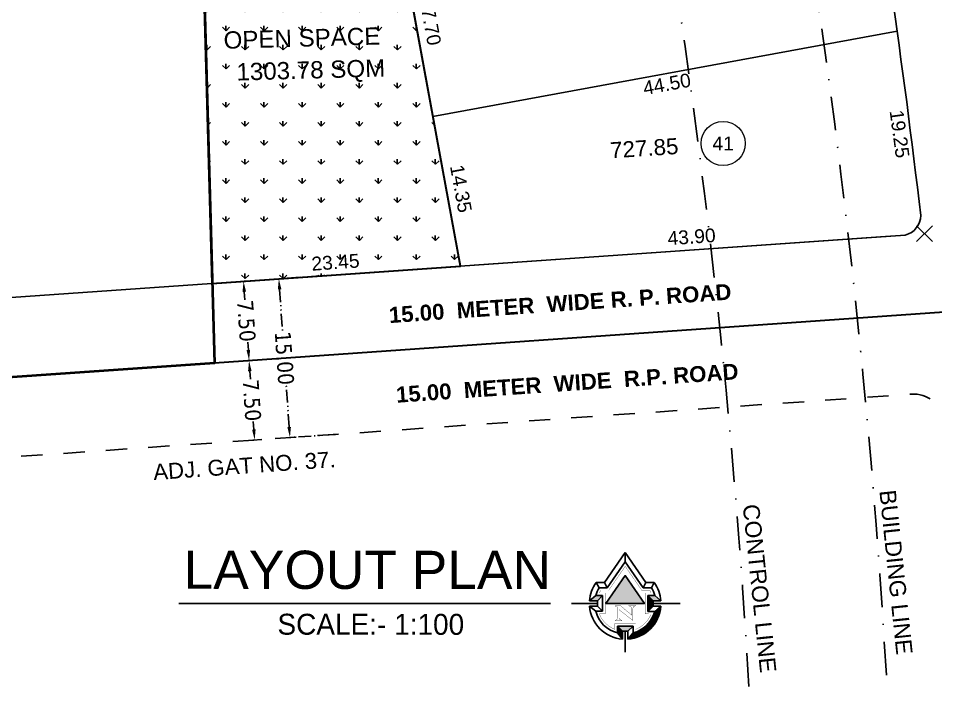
# Model space of a CAD drawing. Header units: millimetres. Extents: x 26213 to 35402, y -1028 to 2462.
# Drawn here: x 35200.6 to 35287.1, y 262.2 to 325.2 of the extents above; entities that cross this region are included whole.
import ezdxf
from ezdxf.enums import TextEntityAlignment as Align

# ---------------------------------------------------------------- set-up
doc = ezdxf.new("R2010")
doc.units = ezdxf.units.MM
doc.header["$PDMODE"] = 3
doc.header["$PDSIZE"] = 0.75
for name, pattern in [('ACAD_ISO12W100', [21, 12, -3, 0, -3, 0, -3]), ('DASH', [1, 0.5, -0.5]), ('DASHDOT2', [12.699999999999998, 6.349999999999999, -3.174999999999999, 0, -3.174999999999999])]:
    doc.linetypes.add(name, pattern=pattern)
for name, color, linetype in [('adj. gat no', 76, 'Continuous'), ('AREA', 7, 'Continuous'), ('Ceco.NET 26', 7, 'Continuous'), ('CENTER LINE', 225, 'Continuous'), ('DIMEMSION', 7, 'Continuous'), ('NUMBRING', 162, 'Continuous'), ('OPEN SPACE', 3, 'Continuous'), ('POINT', 190, 'Continuous'), ('ROAD', 7, 'Continuous')]:
    doc.layers.add(name, color=color, linetype=linetype)
for name, color, linetype, lineweight in [('CIRCLE', 197, 'Continuous', 30), ('LAYOUT PLAN', 7, 'Continuous', 25), ('Other', 7, 'Continuous', 30), ('Tree', 92, 'Continuous', 25)]:
    doc.layers.add(name, color=color, linetype=linetype, lineweight=lineweight)
doc.layers.add('TEXT', color=7, linetype='Continuous', true_color=0xf62c11)
doc.styles.add('BBOLD', font='swissk.ttf', dxfattribs={"height": 2})
doc.styles.get("Standard").update_dxf_attribs({"font": 'arial.ttf'})
doc.styles.add('style1', font='tahoma.ttf')
doc.dimstyles.new('LAYOUT PLAN', dxfattribs={"dimtxt": 1.3, "dimasz": 1, "dimexe": 0.18, "dimexo": 0.0625, "dimgap": 0.09, "dimtad": 0, "dimrnd": 0.05, "dimzin": 0, "dimdsep": 46, "dimtxsty": 'Standard', "dimcen": 0, "dimse1": 1, "dimse2": 1, "dimsd1": 1, "dimsd2": 1, "dimadec": 0, "dimazin": 0, "dimtfac": 1, "dimtofl": 0, "dimtmove": 0, "dimatfit": 3, "dimfxl": 1, "dimtolj": 1, "dimtzin": 0, "dimarcsym": 0})
doc.dimstyles.new('n', dxfattribs={"dimtxt": 2.5, "dimasz": 0.18, "dimexe": 0.18, "dimexo": 0.0625, "dimgap": 0.09, "dimtad": 0, "dimzin": 0, "dimdsep": 46, "dimtxsty": 'style1', "dimcen": 0.09, "dimse1": 1, "dimse2": 1, "dimsd1": 1, "dimsd2": 1, "dimaunit": 1, "dimadec": 1, "dimazin": 0, "dimtfac": 1, "dimtofl": 0, "dimtmove": 0, "dimatfit": 3, "dimfxl": 1, "dimtolj": 1, "dimtzin": 0, "dimarcsym": 0})

# ---------------------------------------------------------------- blocks, each defined once
blk = doc.blocks.new('*D3958')
at = {"layer": 'Defpoints', "color": 0}
for p in [(35242.1861938423, 303.0024612171569), (35242.26810064277, 301.8266452023427), (35218.86363961787, 300.1963012582237)]:
    blk.add_point(p, dxfattribs=at)
at = {"layer": 'DIMEMSION', "color": 0, "insert": (35230.48396332985, 302.187289245097), "char_height": 1.3, "attachment_point": 5, "rotation": 3.98476056861342}
blk.add_mtext('\\A1;23.45', dxfattribs=at)
blk = doc.blocks.new('*D3971')
at = {"layer": 'Defpoints', "color": 0, "linetype": 'ACAD_ISO12W100', "ltscale": 0.1}
for p in [(35221.81372642276, 300.4020515477991), (35222.33545146732, 292.9214585780569), (35222.33545146738, 292.9214585780614)]:
    blk.add_point(p, dxfattribs=at)
at = {"layer": 'DIMEMSION', "color": 0, "linetype": 'ACAD_ISO12W100', "lineweight": -2, "ltscale": 0.1}
for p, q in [((35221.87607496884, 300.4063999728664), (35221.99329023557, 300.4145750119974)), ((35221.8833012239, 299.404474810377), (35221.9354388757, 298.6569152374291)), ((35222.26587666631, 293.9190353154886), (35222.21373901451, 294.6665948884365)), ((35222.39780001341, 292.9258070031242), (35222.51501528013, 292.9339820422547))]:
    blk.add_line(p, q, dxfattribs=at)
at = {"layer": 'DIMEMSION', "color": 0, "linetype": 'ACAD_ISO12W100', "ltscale": 0.1}
for points in [[(35222.04956401347, 299.4160706105558), (35221.71703843433, 299.3928790101982), (35221.81372642283, 300.4020515478041)], [(35222.43213945588, 293.9306311156674), (35222.09961387674, 293.9074395153098), (35222.33545146738, 292.9214585780614)]]:
    blk.add_solid(points, dxfattribs=at)
at = {"layer": 'DIMEMSION', "color": 0, "linetype": 'ACAD_ISO12W100', "ltscale": 0.1, "insert": (35222.07458894511, 296.6617550629298), "char_height": 2.5, "attachment_point": 5, "rotation": 273.9895655712052, "style": 'style1'}
blk.add_mtext('\\A1;{\\H0.6x;7.50}', dxfattribs=at)
blk = doc.blocks.new('*D3972')
at = {"layer": 'Defpoints', "color": 0, "linetype": 'ACAD_ISO12W100', "ltscale": 0.1}
for p in [(35222.33545146732, 292.9214585780583), (35222.85726247525, 285.4396330473469), (35223.6032124522, 285.4916584397893)]:
    blk.add_point(p, dxfattribs=at)
at = {"layer": 'DIMEMSION', "color": 0, "linetype": 'ACAD_ISO12W100', "lineweight": -2, "ltscale": 0.1}
for p, q in [((35222.27310292123, 292.9171101529914), (35222.15588765447, 292.9089351138578)), ((35222.40502626828, 291.9238818406234), (35222.45720690182, 291.1757059871948)), ((35222.78768767418, 286.437209784774), (35222.73550704063, 287.1853856382018)), ((35223.54086390611, 285.4873100147224), (35222.67769866251, 285.4271095831541))]:
    blk.add_line(p, q, dxfattribs=at)
at = {"layer": 'DIMEMSION', "color": 0, "linetype": 'ACAD_ISO12W100', "ltscale": 0.1}
for points in [[(35222.57128905785, 291.9354776408022), (35222.23876347871, 291.912286040445), (35222.33545146721, 292.9214585780505)], [(35222.95395046375, 286.4488055849529), (35222.62142488461, 286.4256139845957), (35222.85726247525, 285.4396330473469)]]:
    blk.add_solid(points, dxfattribs=at)
at = {"layer": 'DIMEMSION', "color": 0, "linetype": 'ACAD_ISO12W100', "ltscale": 0.1, "insert": (35222.59635697123, 289.1805458126969), "char_height": 2.5, "attachment_point": 5, "rotation": 273.9895655711174, "style": 'style1'}
blk.add_mtext('\\A1;{\\H0.6x;7.50}', dxfattribs=at)
blk = doc.blocks.new('*D3973')
at = {"layer": 'Defpoints', "color": 0, "linetype": 'ACAD_ISO12W100', "ltscale": 0.1}
for p in [(35225.14349236161, 300.6342821062385), (35229.4959806917, 300.9378412194201), (35230.53951674433, 285.9754227189742)]:
    blk.add_point(p, dxfattribs=at)
at = {"layer": 'DIMEMSION', "color": 0, "linetype": 'ACAD_ISO12W100', "lineweight": -2, "ltscale": 0.1}
for p, q in [((35229.43363214561, 300.9334927943528), (35224.96392854887, 300.6217586420448)), ((35225.21306716269, 299.6367053688114), (35225.4913813253, 295.6461839439389)), ((35226.11745361316, 286.6694403432193), (35225.83913945055, 290.6599617680927)), ((35230.47716819824, 285.9710742939069), (35226.00746460149, 285.6593401415985))]:
    blk.add_line(p, q, dxfattribs=at)
at = {"layer": 'DIMEMSION', "color": 0, "linetype": 'ACAD_ISO12W100', "ltscale": 0.1}
for points in [[(35225.37932995226, 299.6483011689902), (35225.04680437312, 299.6251095686325), (35225.14349236161, 300.6342821062385)], [(35226.28371640273, 286.6810361433982), (35225.95119082359, 286.6578445430405), (35226.18702841423, 285.6718636057922)]]:
    blk.add_solid(points, dxfattribs=at)
at = {"layer": 'DIMEMSION', "color": 0, "linetype": 'ACAD_ISO12W100', "ltscale": 0.1, "insert": (35225.66526038792, 293.1530728560215), "char_height": 2.5, "attachment_point": 5, "rotation": 273.98956557123597, "style": 'style1'}
blk.add_mtext('\\A1;{\\H0.6x;15.00}', dxfattribs=at)
blk = doc.blocks.new('n')
at = {"layer": 'Ceco.NET 26', "linetype": 'Continuous'}
h = blk.add_hatch(dxfattribs=at)
h.set_pattern_fill('LINE', color=256, scale=0.0039404633207712, angle=89.99999999999999, style=0)
h.set_pattern_definition([(90, (-85.28176669674394, 6.413484146345648), (-0.0125109710434487, 0), [])])
edge = h.paths.add_edge_path()
edge.add_line((0.4183849508815456, -5.322988030921948), (1.182138996232311, -4.437710226348432))
edge.add_arc((-3.579359031391505e-13, -2.506883589603603e-12), 4.592463898543915, 284.9163439002127, 331.7792096897139)
edge.add_arc((-0.3088831328535635, -1.180486569362297), 4.466802960709243, 301.79828870366714, 347.1797322937738, ccw=False)
edge.add_arc((0.1530572937903936, -0.4675407694978588), 4.890060666903867, 272.82476044142624, 292.75906967837045, ccw=False)
at = {"layer": 'Ceco.NET 26'}
for p, q in [((1.137e-13, 7.664433082752159), (-3.117513730679546, 3.152370656616303)), ((1.137e-13, 6.278026876238828), (1.137e-13, 7.682046601238151)), ((3.117513730679774, 3.152370656616303), (1.137e-13, 7.664433082752159)), ((-2.704121692318381, 2.36427799246204), (1.137e-13, 6.278026876238828)), ((2.704121692318607, 2.36427799246204), (1.137e-13, 6.278026876238828)), ((1.137e-13, 6.278026876238828), (1.137e-13, 6.278026876238828)), ((-4.360383947281433, 3.152370656616303), (-3.117513730679546, 3.152370656616303)), ((-4.360383947281433, 3.152370656616303), (-3.93712004310464, 2.36427799246204)), ((-3.117513730679546, 3.152370656616303), (-2.704121692318381, 2.36427799246204)), ((3.117513730679774, 3.152370656616303), (2.704121692318607, 2.36427799246204)), ((3.117513730679774, 3.152370656616303), (4.360383947281661, 3.152370656616303)), ((4.360383947281661, 3.152370656616303), (3.937120043104868, 2.36427799246204)), ((-3.93712004310464, 2.36427799246204), (-2.704121692318381, 2.36427799246204)), ((2.704121692318607, 2.36427799246204), (3.937120043104868, 2.36427799246204)), ((-5.366108125315462, 0.3940463320763827), (-4.43771022634985, 1.182138996230644)), ((-4.198417566469514, 0.3940463320763827), (-5.366108125315462, 0.3940463320763827)), ((-3.410324902313731, 1.182138996230644), (-4.43771022634985, 1.182138996230644)), ((-3.410324902313731, 1.182138996230644), (-4.198417566469514, 0.3940463320763827)), ((-3.410324902313731, 1.182138996230644), (-4.198417566469514, 0.3940463320763827)), ((-4.198417566469514, -0.3940463320771306), (-4.198417566469514, 0.3940463320763827)), ((-3.410324902313731, 1.182138996230644), (-3.410324902313731, -1.182138996231393)), ((3.410324902313958, 1.182138996230644), (4.198417566469743, 0.3940463320763827)), ((3.410324902313958, 1.182138996230644), (4.198417566469743, 0.3940463320763827)), ((3.410324902313958, 1.182138996230644), (3.410324902313958, -1.182138996231393)), ((3.410324902313958, 1.182138996230644), (4.437710226350077, 1.182138996230644)), ((3.421018001308993, -1.171445897238529), (3.421018001308993, 1.171445897237783)), ((3.546127711743678, -1.046336186803926), (3.546127711743678, 1.046336186803179)), ((3.671237422178252, -0.9212264763693234), (3.671237422178252, 0.9212264763685756)), ((3.796347132609867, -0.7961167659347197), (3.796347132609867, 0.7961167659339718)), ((3.921456843047509, -0.6710070555008665), (3.921456843047509, 0.6710070555001189)), ((4.046566553479009, -0.5458973450662628), (4.046566553479009, 0.5458973450655149)), ((4.171676263913695, -0.4207876346316592), (4.171676263913695, 0.4207876346309103)), ((4.198417566469743, 0.3940463320763827), (5.366108125315691, 0.3940463320763827)), ((4.198417566469743, -0.3940463320771306), (4.198417566469743, 0.3940463320763827)), ((5.366108125315691, 0.3940463320763827), (4.437710226350077, 1.182138996230644)), ((-4.198417566469514, -7.496e-13), (-8.10865939855773, -7.496e-13)), ((-5.366108125315462, -0.3940463320771306), (-4.43771022634985, -1.182138996231393)), ((-4.198417566469514, -0.3940463320771306), (-5.366108125315462, -0.3940463320771306)), ((-3.410324902313731, -1.182138996231393), (-4.43771022634985, -1.182138996231393)), ((-4.198417566469514, -0.3940463320771306), (-3.410324902313731, -1.182138996231393)), ((4.198417566469743, -0.3940463320771306), (3.410324902313958, -1.182138996231393)), ((3.410324902313958, -1.182138996231393), (4.437710226350077, -1.182138996231393)), ((4.198417566469743, -7.496e-13), (8.244016779666367, -7.496e-13)), ((4.198417566469743, -0.3940463320771306), (5.366108125315691, -0.3940463320778811)), ((4.421895684782838, -3.065489761409893), (4.421895684782838, -1.239985166177209)), ((5.366108125315691, -0.3940463320771306), (4.437710226350077, -1.182138996231393)), ((4.547005395217524, -2.876652718051828), (4.547005395217524, -1.089361189529139)), ((4.672115105652097, -2.668656846421109), (4.672115105652097, -0.9831588326328446)), ((4.797224816086668, -2.436600703507642), (4.797224816086668, -0.8769564757365493)), ((4.92233452652124, -2.172788929792488), (4.92233452652124, -0.7707541188402544)), ((5.047444236955924, -1.863785287858127), (5.047444236955924, -0.6645517619447086)), ((5.172553947390497, -1.481578410260725), (5.172553947390497, -0.5583494050484133)), ((5.297663657825068, -0.9408234122169616), (5.297663657825068, -0.4521470481521179)), ((3.671237422178252, -3.933497770995801), (3.671237422178252, -2.759119506194013)), ((3.796347132609867, -3.812890946923816), (3.796347132609867, -2.584274193688755)), ((3.921456843047509, -3.684096246374431), (3.921456843047509, -2.390167543830476)), ((4.046566553479009, -3.546221658705559), (4.046566553479009, -2.171640805406236)), ((4.171676263913695, -3.398162161155146), (4.171676263913695, -1.920375434268004)), ((4.296785974348268, -3.238521146303648), (4.296785974348268, -1.621220204070082)), ((-1.182138996232082, -3.395876464931474), (-0.3940463320763001, -4.183969129085737)), ((-1.182138996232082, -3.395876464931474), (-0.3940463320763001, -4.183969129085737)), ((-1.182138996232082, -3.395876464931474), (1.182138996232311, -3.395876464931474)), ((-1.182138996232082, -3.395876464931474), (-1.182138996232082, -4.437710226349181)), ((-1.082931574333655, -4.540131246379731), (-1.082931574333655, -3.495083886829819)), ((-0.9578218638990847, -4.687514412841177), (-0.9578218638990847, -3.620193597263674)), ((-0.8327121534645128, -4.834897579302623), (-0.8327121534645128, -3.745303307698276)), ((-0.7076024430298276, -4.982280745763319), (-0.7076024430298276, -3.870413018132882)), ((-0.5824927325952558, -5.129663912224764), (-0.5824927325952558, -3.995522728567483)), ((-0.4573830221606842, -5.277047078686211), (-0.4573830221606842, -4.120632439002087)), ((0.3940463320765275, -4.183969129085737), (1.182138996232311, -3.395876464931474)), ((1.182138996232311, -3.395876464931474), (1.182138996232311, -4.437710226349181)), ((2.044811186528363, -4.976860067940922), (2.044811186528363, -4.112112823220873)), ((2.169920896963049, -4.923599519187882), (2.169920896963049, -4.047489093298675)), ((2.295030607397619, -4.866541218928086), (2.295030607397619, -3.977883755284851)), ((2.420140317832192, -4.805549892199787), (2.420140317832192, -3.903030297276434)), ((2.545250028266764, -4.740473733502818), (2.545250028266764, -3.822620430158258)), ((2.670359738701449, -4.671142022069759), (2.670359738701449, -3.736295428010989)), ((2.795469449136021, -4.597362231037443), (2.795469449136021, -3.643634890930163)), ((2.920579159570593, -4.518916495920818), (2.920579159570593, -3.544141931714431)), ((3.045688870005279, -4.435557262796804), (3.045688870005279, -3.437223293093004)), ((3.170798580439849, -4.347001873326997), (3.170798580439849, -3.322162100460503)), ((3.295908290874422, -4.252925753240239), (3.295908290874422, -3.198079610891727)), ((3.421018001308993, -4.152953739105016), (3.421018001308993, -3.063879973852956)), ((3.546127711743678, -4.046648882276821), (3.546127711743678, -2.918167731893531)), ((-0.3940463320763001, -5.351659687934041), (-1.182138996232082, -4.423261788965339)), ((-0.3940463320763001, -4.183969129085737), (-0.3940463320763001, -5.366108125317134)), ((0.3940463320765275, -4.183969129085737), (-0.3940463320763001, -4.183969129085737)), ((1.137e-13, -4.183969129085737), (2.274e-13, -7.315596316387246)), ((0.3940463320765275, -4.183969129085737), (0.3940463320765275, -5.366108125317134)), ((0.3940463320765275, -5.351659687934041), (1.182138996232311, -4.423261788965339)), ((0.4183849508815456, -5.364265369768459), (0.4183849508815456, -5.322988030921948)), ((0.5434946613161173, -5.353036752866653), (0.5434946613161173, -5.175604864460501)), ((0.6686043717477334, -5.338853539712512), (0.6686043717477334, -5.028221697999053)), ((0.7937140821824187, -5.321692106854798), (0.7937140821824187, -4.880838531538358)), ((0.9188237926169904, -5.301523532206632), (0.9188237926169904, -4.733455365076912)), ((1.043933503051561, -5.278313344774383), (1.043933503051561, -4.586072198615466)), ((1.169043213486133, -5.2520212194372), (1.169043213486133, -4.441178067185997)), ((1.294152923920819, -5.22260061022537), (1.294152923920819, -4.406346884773722)), ((1.41926263435539, -5.189998313982517), (1.41926263435539, -4.367655919846512)), ((1.544372344789961, -5.154153954343019), (1.544372344789961, -4.325001586138379)), ((1.669482055224648, -5.114999373577789), (1.669482055224648, -4.278265340851836)), ((1.794591765659219, -5.07245791693238), (1.794591765659219, -4.227311799959447)), ((1.919701476093791, -5.026443590363465), (1.919701476093791, -4.171986445583314))]:
    blk.add_line(p, q, dxfattribs=at)
at = {"layer": 'Ceco.NET 26', "const_width": 0.0394046332077124}
for points in [[(-3.707411127303998, 1.970231660385659, 0.0259110312631398), (-3.891317241405431, 1.576185328308526), (-3.016278570237318, 1.576185328308526), (-3.016278570237318, -1.576185328308524), (-3.891317241405431, -1.576185328308524, 0.2029933977555066), (-1.576185328308382, -3.891317241405496), (-1.576185328308382, -3.001830132854343), (1.57618532830861, -3.001830132854343), (1.57618532830861, -3.891317241405496, 0.2029933977555068), (3.891317241405658, -1.576185328308524), (3.016278570237544, -1.576185328308524), (3.016278570237544, 1.576185328308526), (3.891317241405658, 1.576185328308526, 0.0259110312631398), (3.707411127301269, 1.970231660385659), (2.497425673137968, 1.970231660385659), (1.137e-13, 5.584823772982165), (-2.497425673137739, 1.970231660385659)], [(-1.53999385446707, -2.564222929051132), (-1.53999385446707, -2.500204085643354, 0.3595169967811978), (-1.112503985323995, -2.188109301328668), (-1.112503985323995, -0.7142188668929875, 0.4174504664437674), (-1.538932295318999, -0.3945338279971588), (-1.53999385446707, -0.310009314148), (-0.7397574536665843, -0.310009314148), (0.9997864085742094, -1.773651515420942), (0.9997864085742094, -0.8333189339520359, 0.4104200745124971), (0.5522994189695964, -0.3799904676617221), (0.5522994189695964, -0.3117892390768091), (1.602234494900244, -0.3117892390768091), (1.602234494900244, -0.3768894818666988, 0.4304076529909729), (1.158031703908476, -0.7736899874950663), (1.154330392761266, -2.564222929051132), (-0.8955094750249369, -0.960405449792139), (-0.9364842089959212, -0.8839562295849603), (-0.9364842089959212, -2.165569430968543, 0.3901930373594154), (-0.4838486575193885, -2.500204085643354), (-0.4838486575193885, -2.564222929051132)]]:
    blk.add_lwpolyline(points, format="xyb", close=True, dxfattribs=at)
at = {"layer": 'Ceco.NET 26'}
blk.add_lwpolyline([(-1.970231660384796, 9e-16), (-1.970231660384796, 9e-16), (1.970231660385024, 9e-16), (1.970231660385024, 9e-16), (2.900807474379916, 9e-16), (1.137e-13, 4.198417566468831), (-2.900807474379689, 9e-16)], close=True, dxfattribs=at)
blk.add_lwpolyline([(0.4183849508815456, -5.322988030921948), (1.182138996232311, -4.437710226348432, 0.207376128309047), (4.046566553479009, -2.171640805405486, -0.2006431559646586), (2.044811186528363, -4.976860067940922, -0.0871998467922368), (0.3940463320765275, -5.351659687934041, -0.0246556794033499)], format="xyb", dxfattribs=at)
for radius, start, end in [(5.380556562700219, 144.134683933515, 175.8001700913596), (5.380556562700219, 4.199829908640317, 35.865316066485), (4.592463898545973, 149.0147833978598, 165.0836560997976), (4.592463898545973, 14.91634390020241, 30.98521660214018), (5.380556562700219, 184.1998299086401, 265.8001700913705), (4.592463898545973, 194.9163439002023, 255.0836560998003), (5.380556562700219, 274.1998299086295, 355.8001700913597), (5.380556562700219, 274.1998299086295, 355.8001700913597), (4.592463898545973, 284.9163439001998, 345.0836560997976)]:
    blk.add_arc((1.137e-13, -7.496e-13), radius, start, end, dxfattribs=at)
for points in [[(-2.900807474379689, -7.496e-13), (1.137e-13, 4.198417566468831), (2.900807474379916, -7.496e-13), (1.137e-13, 4.198417566468831)], [(-5.366108125315462, 0.3940463320763827), (-4.43771022634985, 1.182138996230644), (-4.198417566469514, 0.3940463320763827), (-3.410324902313731, 1.182138996230644)], [(3.410324902313958, 1.182138996230644), (4.437710226350077, 1.182138996230644), (4.171676263913695, 0.4207876346309103), (5.366108125315691, 0.3940463320763827)], [(-1.182138996232082, -3.395876464931474), (-0.3940463320763001, -4.183969129085737), (1.182138996232311, -3.395876464931474), (0.3940463320765275, -4.183969129085737)]]:
    blk.add_solid(points, dxfattribs=at)
blk = doc.blocks.new('*D4000')
at = {"layer": 'Defpoints', "color": 0, "ltscale": 2}
for p in [(35280.78928689848, 341.4728993587942), (35282.02391099584, 323.7488124468018), (35283.45081278538, 323.9657371549129)]:
    blk.add_point(p, dxfattribs=at)
at = {"layer": 'DIMEMSION', "color": 0, "ltscale": 2, "insert": (35280.69314805239, 332.5023935487434), "char_height": 1.3, "attachment_point": 5, "rotation": 278.6442011922667}
blk.add_mtext('\\A1;17.70', dxfattribs=at)
blk = doc.blocks.new('*D4001')
at = {"layer": 'Defpoints', "color": 0, "ltscale": 2}
for p in [(35283.45081278538, 323.9657371549138), (35284.97655383163, 304.7372706591268), (35286.0390744075, 304.8813719271766)]:
    blk.add_point(p, dxfattribs=at)
at = {"layer": 'DIMEMSION', "color": 0, "ltscale": 2, "insert": (35283.68242302057, 314.2794532729986), "char_height": 1.3, "attachment_point": 5, "rotation": 277.72345040537664}
blk.add_mtext('\\A1;19.25', dxfattribs=at)
blk = doc.blocks.new('*D4002')
at = {"layer": 'Defpoints', "color": 0, "ltscale": 2}
for p in [(35285.95289181136, 306.1162765500221), (35286.03907440749, 304.8813719271757), (35242.26810064278, 301.8266452023431)]:
    blk.add_point(p, dxfattribs=at)
at = {"layer": 'DIMEMSION', "color": 0, "ltscale": 2, "insert": (35264.06740492901, 304.5889131876061), "char_height": 1.3, "attachment_point": 5, "rotation": 3.9921347963878997}
blk.add_mtext('\\A1;43.90', dxfattribs=at)
blk = doc.blocks.new('*D4003')
at = {"layer": 'Defpoints', "color": 0, "ltscale": 2}
for p in [(35239.67923762536, 315.9320115650398), (35241.02061737907, 316.1782049886906), (35242.26810064277, 301.8266452023436)]:
    blk.add_point(p, dxfattribs=at)
at = {"layer": 'DIMEMSION', "color": 0, "ltscale": 2, "insert": (35242.31504888778, 309.1255218073438), "char_height": 1.3, "attachment_point": 5, "rotation": 280.4001723012799}
blk.add_mtext('\\A1;14.35', dxfattribs=at)
blk = doc.blocks.new('*D4004')
at = {"layer": 'Defpoints', "color": 0, "ltscale": 2}
for p in [(35236.48399493141, 333.3412167956412), (35237.82537548953, 333.587410366933), (35239.67923696016, 315.9320115186156)]:
    blk.add_point(p, dxfattribs=at)
at = {"layer": 'DIMEMSION', "color": 0, "ltscale": 2, "insert": (35239.4229961017, 324.8828076545942), "char_height": 1.3, "attachment_point": 5, "rotation": 280.40017230127063}
blk.add_mtext('\\A1;17.70', dxfattribs=at)
blk = doc.blocks.new('*D4011')
at = {"layer": 'Defpoints', "color": 0, "ltscale": 2}
for p in [(35283.45081278537, 323.9657371549119), (35283.6287645941, 322.996170674568), (35239.67923696017, 315.9320115186147)]:
    blk.add_point(p, dxfattribs=at)
at = {"layer": 'DIMEMSION', "color": 0, "ltscale": 2, "insert": (35261.7429766815, 318.9793078564189), "char_height": 1.3, "attachment_point": 5, "rotation": 10.400174948709047}
blk.add_mtext('\\A1;44.50', dxfattribs=at)
blk = doc.blocks.new('*D4040')
at = {"layer": 'Defpoints', "color": 0, "ltscale": 2}
for p in [(35216.81842643068, 373.8351385910371), (35220.31629640338, 300.2335361613225), (35218.86367354717, 300.1931926767618)]:
    blk.add_point(p, dxfattribs=at)
at = {"layer": 'DIMEMSION', "color": 0, "ltscale": 2, "insert": (35219.29367284514, 337.0545091184633), "char_height": 1.3, "attachment_point": 5, "rotation": 271.59085845809585}
blk.add_mtext('\\A1;73.65', dxfattribs=at)
blk = doc.blocks.new('*D4041')
at = {"layer": 'Defpoints', "color": 0, "ltscale": 2}
for p in [(35229.05184172448, 373.8351385910364), (35240.17952682578, 301.4433135835798), (35242.26810064278, 301.8266452023436)]:
    blk.add_point(p, dxfattribs=at)
at = {"layer": 'DIMEMSION', "color": 0, "ltscale": 2, "insert": (35233.57139736663, 337.4475602779321), "char_height": 1.3, "attachment_point": 5, "rotation": 280.40017494870887}
blk.add_mtext('\\A1;73.20', dxfattribs=at)

msp = doc.modelspace()

# ---------------------------------------------------------------- hatches: boundary and pattern name
h = msp.add_hatch()
h.set_pattern_fill('GRASS', color=3, scale=0.1)
h.set_pattern_definition([(90, (6107.968148154112, -802.1307826217629), (-1.79605, 1.79605), [0.4762500000000001, -3.11585]), (45, (6107.968148154112, -802.1307826217629), (-1.79605122421383, 1.79605122421383), [0.4762500000000001, -2.06375]), (135, (6107.968148154112, -802.1307826217629), (-1.79605122421383, -1.79605122421383), [0.4762500000000001, -2.06375])])
h.paths.add_polyline_path([(35229.05184172447, 373.835138591037), (35216.81842643068, 373.835138591037), (35217.13068624535, 362.7051084768442), (35217.13209147992, 362.6550210096731), (35218.86366117188, 300.1931918130612), (35242.26810064277, 301.826645202343)])
h.paths.add_polyline_path([(35229.02053592997, 327.7030212942371, -1), (35225.63478316778, 327.7053383529602, -1)], flags=16)
h.paths.add_polyline_path([(35227.99633027918, 300.6624056991189), (35233.17845189822, 301.0233898974021), (35232.99229053548, 303.695836024258), (35227.81016891643, 303.334851825976)], flags=25)
h.paths.add_polyline_path([(35217.87357138796, 339.6200633725592), (35218.01778685962, 334.427386224528), (35220.69567652575, 334.501758867047), (35220.5514610541, 339.6944360150779)], flags=24)
h.paths.add_polyline_path([(35231.77642308029, 339.758388766755), (35232.71417776639, 334.6490531725061), (35235.34908777497, 335.1326579705091), (35234.41133308887, 340.2419935647571)], flags=24)
h.paths.add_polyline_path([(35226.19330483199, 326.4514357459701), (35228.52968377004, 326.5162126020469), (35228.46201426577, 328.9569239012272), (35226.1256353277, 328.8921470451511)], flags=8)
h.paths.add_polyline_path([(35220.73733063077, 318.724573440779), (35235.65463843476, 319.138160588374), (35235.58050663129, 321.8119548219921), (35220.6631988273, 321.3983676743961)], flags=24)
h.paths.add_polyline_path([(35219.5454211754, 321.840636190837), (35235.16697241702, 322.2737487138151), (35235.09694878946, 324.7993687962552), (35219.47539754785, 324.3662562732771)], flags=24)

# ---------------------------------------------------------------- linework, layer by layer
at = {"color": 50, "lineweight": 40, "ltscale": 2}
msp.add_lwpolyline([(35179.35207464566, 362.3451205209491), (35179.35207464565, 362.3451205209491), (35179.02315884182, 374.0688283422541), (35193.97868311565, 374.4884144816571), (35194.32721976587, 362.0653436424881), (35217.13068624535, 362.7051084768442), (35219.07155903756, 292.6938222890311), (35181.37993535561, 290.0650649010521), (35179.35235469481, 362.3351385910049)], dxfattribs=at)
at = {"layer": 'CENTER LINE', "color": 5, "linetype": 'DASHDOT2', "ltscale": 0.5}
msp.add_arc((34538.68291588574, 219.698306979305), 782.0311943331839, 4.538706588084673, 26.50754861753726, dxfattribs=at)
at = {"layer": 'CENTER LINE', "color": 1, "linetype": 'DASHDOT2', "ltscale": 0.5}
msp.add_arc((34538.68291588574, 219.698306979305), 745.0311943331841, 3.352611452364927, 26.65213664443806, dxfattribs=at)
at = {"layer": 'CENTER LINE', "linetype": 'DASHDOT2', "ltscale": 0.5}
msp.add_arc((34538.68291588574, 219.698306979305), 732.0311943331839, 3.32862241372939, 26.65213664443806, dxfattribs=at)
at = {"layer": 'CIRCLE', "linetype": 'Continuous', "lineweight": 15}
msp.add_circle((35267.04202057211, 313.3867973921091), 2.08, dxfattribs=at)
at = {"layer": 'LAYOUT PLAN', "ltscale": 2}
for p, q in [((35225.38109170698, 393.835138591037), (35242.26810064277, 301.826645202343)), ((35239.67923696016, 315.9320115186141), (35283.45081278538, 323.9657371549132)), ((35282.80828018048, 304.656044032865), (35181.16959270976, 297.562430073954)), ((35399.87569942851, 305.303791656907), (35219.07155903756, 292.69382228903))]:
    msp.add_line(p, q, dxfattribs=at)
at = {"layer": 'LAYOUT PLAN', "color": 1, "lineweight": 30}
msp.add_lwpolyline([(35193.97868311565, 374.4884144816571), (35179.02315884182, 374.0688283422541), (35178.085229391, 408.898891451853), (35174.46884717014, 539.33497255134), (35385.29074945768, 528.0439824073779), (35388.61914581675, 466.9983849110271), (35395.10176972554, 397.8643504181881), (35399.87569942851, 305.303791656907), (35219.07155903756, 292.6938222890311), (35217.13068624535, 362.7051084768442), (35194.32721976587, 362.0653436424881), (35193.97868311563, 374.4884144816571)], close=True, dxfattribs=at)
at = {"layer": 'LAYOUT PLAN', "ltscale": 2}
msp.add_lwpolyline([(35243.57027603679, 301.919436180642), (35284.21548569606, 304.7541879050549)], dxfattribs=at)
at = {"layer": 'LAYOUT PLAN', "linetype": 'DASH', "ltscale": 4, "flags": 128}
msp.add_lwpolyline([(35288.23159090648, 285.8557838226681), (35287.94845593539, 287.3317530478881, 0.3795171077791045), (35284.79345142374, 289.759298756962), (35181.71184796994, 282.5699951318719)], format="xyb", dxfattribs=at)
at = {"layer": 'LAYOUT PLAN', "ltscale": 2}
for centre, radius, start, end in [((34538.68291503155, 219.698306825481), 752.0311951988128, 6.634938773154426, 13.20745683659687), ((35283.75091373155, 306.6241025795031), 1.926761012665636, 283.9523880184321, 358.9906121473454)]:
    msp.add_arc(centre, radius, start, end, dxfattribs=at)
at = {"layer": 'OPEN SPACE', "color": 116, "lineweight": 30, "true_color": 0x006b36}
msp.add_line((35218.86367354717, 300.1931926767619), (35217.13209147992, 362.6550210096731), dxfattribs=at)
at = {"layer": 'OPEN SPACE', "color": 116, "lineweight": 30, "ltscale": 2, "true_color": 0x006b36}
msp.add_lwpolyline([(35229.05184172447, 373.835138591037), (35216.81842642717, 373.835138591037), (35217.13209147992, 362.6550210096731), (35218.86367366721, 300.1931883458161), (35242.26810064277, 301.826645202343)], close=True, dxfattribs=at)
at = {"layer": 'POINT'}
msp.add_point((35286.03907440749, 304.881371927176), dxfattribs=at)
at = {"layer": 'TEXT', "color": 0, "lineweight": 25}
msp.add_line((35250.77558055222, 270.0439372645111), (35215.70812703231, 270.0439372645111), dxfattribs=at)

# ---------------------------------------------------------------- block references
at = {"layer": 'Tree', "color": 0, "xscale": 0.6266139967560594, "yscale": 0.6266139967560594, "zscale": 0.6266139967560594, "rotation": 359.9607893209224}
msp.add_blockref('n', (35257.81110416639, 270.0391224648171), dxfattribs=at)

# ---------------------------------------------------------------- texts
at = {"layer": 'adj. gat no', "insert": (35211.24126072003, 282.2494420540871), "char_height": 1.5, "width": 21.17083425818684, "attachment_point": 4, "rotation": 4.095831163040024}
msp.add_mtext('\\pi2.0597;ADJ. GAT NO. 37. ', dxfattribs=at)
at = {"layer": 'AREA'}
msp.add_text('727.85', height=1.509615004160973, rotation=3.768762729994392, dxfattribs=at).set_placement((35259.6046342398, 312.944296114964), align=Align.MIDDLE_CENTER)
at = {"layer": 'CENTER LINE', "color": 7, "linetype": 'DASHDOT2', "ltscale": 0.5}
for s, p in [('BUILDING LINE', (35283.3530394563, 272.9850023920511)), ('CONTROL LINE', (35270.48367428372, 271.4641889522981))]:
    msp.add_text(s, height=1.544997456431023, rotation=275.9459203011302, dxfattribs=at).set_placement(p, align=Align.MIDDLE_CENTER)
at = {"layer": 'NUMBRING', "color": 7}
msp.add_text('41', height=1.3, rotation=359.9607893209224, dxfattribs=at).set_placement((35267.04202057211, 313.3867973921091), align=Align.MIDDLE)
at = {"layer": 'OPEN SPACE', "color": 116, "lineweight": 30, "ltscale": 2, "true_color": 0x006b36}
for s, p in [('OPEN SPACE', (35219.95391792989, 322.3009914442219)), ('1303.78 SQM', (35221.16709959719, 319.3090918494639))]:
    msp.add_text(s, height=1.627766132226929, rotation=1.588137033208974, dxfattribs=at).set_placement(p)
at = {"layer": 'Other', "color": 7, "insert": (35216.15744846889, 275.0199879633411), "char_height": 3.599999999999999, "width": 180.456102176967, "attachment_point": 1, "rotation": 359.9607893209226, "style": 'BBOLD'}
msp.add_mtext('{\\fArial|b0|i0|c0|p34;LAYOUT PLAN}', dxfattribs=at)
at = {"layer": 'ROAD', "color": 7, "insert": (35228.38932353377, 296.70226707478), "char_height": 1.499999999999999, "width": 46.40623814906014, "attachment_point": 4, "rotation": 3.9409355533419705}
msp.add_mtext('\\pi7.1533;{\\fArial|b1|i0|c0|p34;15.00  METER  WIDE R. P. ROAD}', dxfattribs=at)
at = {"layer": 'ROAD', "insert": (35228.87502994321, 289.1826150531621), "char_height": 1.499999999999999, "width": 46.77199449287591, "attachment_point": 4, "rotation": 3.9409355533419705}
msp.add_mtext('\\pi7.3362;{\\fArial|b1|i0|c0|p34;15.00  METER  WIDE  R.P. ROAD}', dxfattribs=at)
at = {"layer": 'TEXT', "color": 0, "lineweight": 53, "insert": (35225.01062100426, 269.0693577804381), "char_height": 1.974779999999999, "width": 90.22805108848351, "attachment_point": 1, "rotation": 359.9607893209226, "style": 'BBOLD'}
msp.add_mtext('{\\fCentury Gothic|b0|i0|c0|p34;SCALE:- 1:100}', dxfattribs=at)

# ---------------------------------------------------------------- dimensions: what is measured, and where the dimension line sits
at = {"layer": 'DIMEMSION', "ltscale": 2}
for p1, p2, distance, picture, middle in [((35216.81842643068, 373.835138591037), (35218.86367354717, 300.1931926767619), 1.453182975110539, '*D4040', (35219.29367284514, 337.0545091184633)), ((35280.78928689848, 341.4728993587952), (35283.45081278538, 323.9657371549132), -1.4432965897441499, '*D4000', (35280.69314805239, 332.5023935487434)), ((35239.67923696016, 315.9320115186141), (35283.45081278538, 323.9657371549132), -0.985761637535083, '*D4011', (35261.7429766815, 318.9793078564189)), ((35283.45081278538, 323.9657371549132), (35286.03907440749, 304.881371927176), -1.072247709060007, '*D4001', (35283.68242302057, 314.2794532729986)), ((35242.26810064277, 301.826645202343), (35239.67923762536, 315.932011565039), -1.3637854836899763, '*D4003', (35242.31504888778, 309.1255218073438)), ((35242.26810064277, 301.826645202343), (35286.03907440748, 304.881371927176), 1.2379082629183866, '*D4002', (35264.06740492901, 304.5889131876061))]:
    dim = msp.add_aligned_dim(p1=p1, p2=p2, distance=distance, dimstyle='LAYOUT PLAN', override={"dimfxl": 0.1, "dimfxlon": 1}, dxfattribs=at)
    dim.commit()
    dim.dimension.update_dxf_attribs({"geometry": picture, "text_midpoint": middle})
dim = msp.add_aligned_dim(p1=(35229.05184172447, 373.835138591037), p2=(35242.26810064277, 301.826645202343), distance=-2.123460317254821, dimstyle='LAYOUT PLAN', dxfattribs=at)
dim.commit()
dim.dimension.update_dxf_attribs({"geometry": '*D4041', "text_midpoint": (35233.57139736663, 337.4475602779321)})
dim = msp.add_linear_dim(base=(35237.82537548953, 333.587410366933), p1=(35239.67923696016, 315.932011518615), p2=(35236.4839949314, 333.341216795642), angle=280.4001723012706, dimstyle='LAYOUT PLAN', override={"dimtmove": 1, "dimfxl": 0.1, "dimfxlon": 1}, dxfattribs=at)
dim.commit()
dim.dimension.update_dxf_attribs({"geometry": '*D4004', "text_midpoint": (35239.4229961017, 324.8828076545942)})
at = {"layer": 'DIMEMSION'}
dim = msp.add_aligned_dim(p1=(35218.86363961788, 300.196301258224), p2=(35242.26810064277, 301.826645202343), distance=1.1786653573661547, dimstyle='LAYOUT PLAN', override={"dimfxl": 0.1, "dimfxlon": 1}, dxfattribs=at)
dim.commit()
dim.dimension.update_dxf_attribs({"geometry": '*D3958', "text_midpoint": (35230.48396332985, 302.187289245097)})
at = {"layer": 'DIMEMSION', "linetype": 'ACAD_ISO12W100', "ltscale": 0.1}
for p1, p2, distance, picture, middle in [((35221.81372642277, 300.4020515477999), (35222.33545146733, 292.921458578057), 5.1112785538671185e-11, '*D3971', (35222.07458894511, 296.6617550629298)), ((35230.53951674433, 285.9754227189741), (35229.49598069171, 300.9378412194202), 4.363061172943832, '*D3973', (35225.66526038792, 293.1530728560215))]:
    dim = msp.add_aligned_dim(p1=p1, p2=p2, distance=distance, text='{\\H0.6x;<>}', dimstyle='n', override={"dimasz": 1, "dimse1": 0, "dimse2": 0, "dimsd1": 0, "dimsd2": 0}, dxfattribs=at)
    dim.commit()
    dim.dimension.update_dxf_attribs({"geometry": picture, "text_midpoint": middle})
dim = msp.add_linear_dim(base=(35222.85726247525, 285.4396330473469), p1=(35222.33545146733, 292.9214585780582), p2=(35223.6032124522, 285.4916584397891), angle=93.98956557111738, text='{\\H0.6x;<>}', dimstyle='n', override={"dimasz": 1, "dimse1": 0, "dimse2": 0, "dimsd1": 0, "dimsd2": 0}, dxfattribs=at)
dim.commit()
dim.dimension.update_dxf_attribs({"geometry": '*D3972', "text_midpoint": (35222.59635697123, 289.1805458126969)})

doc.saveas('drawing.dxf')
